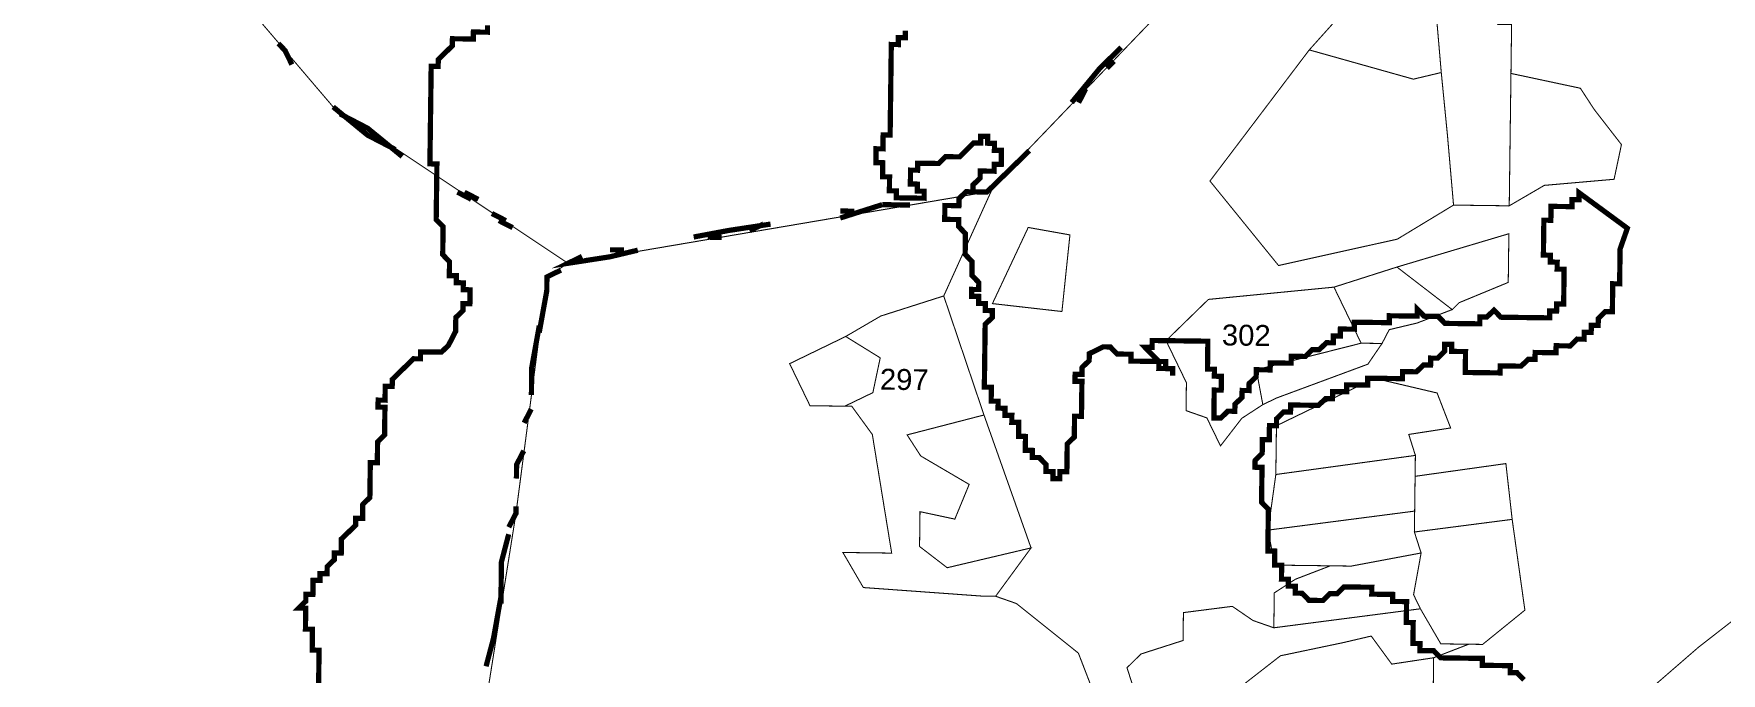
# Model space of a CAD drawing. Header units: metres. Extents: x 259177 to 277314, y 2171367 to 2185445.
# Drawn here: x 265982 to 266943, y 2172185 to 2172549 of the extents above; entities that cross this region are included whole.
import ezdxf

# ---------------------------------------------------------------- set-up
doc = ezdxf.new("R2010")
doc.units = ezdxf.units.M
doc.header["$MEASUREMENT"] = 0
for name, color, linetype in [('HAZARDS LINE', 1, 'Continuous'), ('SURVEY NO.', 7, 'Continuous'), ('SURVEY PLOT BOUNDARY', 35, 'Continuous'), ('VILLAGE BOUNDARY', 212, 'Continuous')]:
    doc.layers.add(name, color=color, linetype=linetype)
doc.styles.add('PDF Arial', font='arial.ttf')

# ---------------------------------------------------------------- blocks, each defined once
blk = doc.blocks.new('FEWEWFEWQT')
at = {"layer": 'HAZARDS LINE', "lineweight": 18, "const_width": 0.005}
for points in [[(282136.8304, 2174202.8158), (282136.8237, 2174202.8225), (282136.8171, 2174202.8225), (282136.8171, 2174202.8292), (282136.8104, 2174202.8292), (282136.8037, 2174202.8292), (282136.7971, 2174202.8292), (282136.7904, 2174202.8292), (282136.7904, 2174202.8358), (282136.7837, 2174202.8358), (282136.7771, 2174202.8358), (282136.7704, 2174202.8358), (282136.7637, 2174202.8358), (282136.7571, 2174202.8358), (282136.7504, 2174202.8358), (282136.7437, 2174202.8425), (282136.7371, 2174202.8425), (282136.7304, 2174202.8425), (282136.7304, 2174202.8492), (282136.7237, 2174202.8492), (282136.7237, 2174202.8558), (282136.7237, 2174202.8625), (282136.7237, 2174202.8692), (282136.7171, 2174202.8692), (282136.7171, 2174202.8759), (282136.7171, 2174202.8825), (282136.7171, 2174202.8892), (282136.7104, 2174202.8892), (282136.7037, 2174202.8892), (282136.7037, 2174202.8959), (282136.6971, 2174202.8959), (282136.6904, 2174202.8959), (282136.6837, 2174202.8959), (282136.6837, 2174202.9025), (282136.6771, 2174202.9025), (282136.6704, 2174202.9025), (282136.6637, 2174202.9025), (282136.6571, 2174202.9025), (282136.6504, 2174202.8959), (282136.6437, 2174202.8959), (282136.6371, 2174202.8892), (282136.6304, 2174202.8892), (282136.6237, 2174202.8892), (282136.6171, 2174202.8959), (282136.6104, 2174202.8959), (282136.6104, 2174202.9025), (282136.6037, 2174202.9025), (282136.6037, 2174202.9092), (282136.5971, 2174202.9092), (282136.5971, 2174202.9159), (282136.5971, 2174202.9225), (282136.5904, 2174202.9225), (282136.5904, 2174202.9292), (282136.5904, 2174202.9359), (282136.5837, 2174202.9359), (282136.5837, 2174202.9425), (282136.5837, 2174202.9492), (282136.5837, 2174202.9559), (282136.5837, 2174202.9625), (282136.5837, 2174202.9692), (282136.5837, 2174202.9759), (282136.5771, 2174202.9825), (282136.5771, 2174202.9892), (282136.5771, 2174202.9959), (282136.5771, 2174203.0025), (282136.5771, 2174203.0092), (282136.5771, 2174203.0159), (282136.5704, 2174203.0159), (282136.5704, 2174203.0225), (282136.5771, 2174203.0292), (282136.5771, 2174203.0359), (282136.5771, 2174203.0425), (282136.5837, 2174203.0425), (282136.5837, 2174203.0492), (282136.5837, 2174203.0559), (282136.5904, 2174203.0559), (282136.5904, 2174203.0625), (282136.5971, 2174203.0692), (282136.6037, 2174203.0692), (282136.6037, 2174203.0759), (282136.6104, 2174203.0759), (282136.6171, 2174203.0759), (282136.6237, 2174203.0759), (282136.6304, 2174203.0759), (282136.6371, 2174203.0825), (282136.6437, 2174203.0825), (282136.6437, 2174203.0892), (282136.6504, 2174203.0892), (282136.6571, 2174203.0892), (282136.6571, 2174203.0959), (282136.6637, 2174203.0959), (282136.6704, 2174203.0959), (282136.6771, 2174203.0959), (282136.6771, 2174203.1025), (282136.6837, 2174203.1025), (282136.6904, 2174203.1025), (282136.6971, 2174203.1025), (282136.7037, 2174203.1025), (282136.7104, 2174203.1025), (282136.7104, 2174203.1092), (282136.7171, 2174203.1092), (282136.7237, 2174203.1092), (282136.7304, 2174203.1159), (282136.7371, 2174203.1159), (282136.7371, 2174203.1225), (282136.7437, 2174203.1225), (282136.7504, 2174203.1292), (282136.7504, 2174203.1359), (282136.7571, 2174203.1359), (282136.7571, 2174203.1292), (282136.7637, 2174203.1292), (282136.7704, 2174203.1292), (282136.7704, 2174203.1225), (282136.7704, 2174203.1159), (282136.7704, 2174203.1092), (282136.7771, 2174203.1092), (282136.7837, 2174203.1092), (282136.7904, 2174203.1092), (282136.7971, 2174203.1092), (282136.8037, 2174203.1092), (282136.8037, 2174203.1159), (282136.8104, 2174203.1159), (282136.8171, 2174203.1159), (282136.8237, 2174203.1159), (282136.8304, 2174203.1225), (282136.837, 2174203.1225), (282136.837, 2174203.1292), (282136.8437, 2174203.1292), (282136.8504, 2174203.1292), (282136.857, 2174203.1292), (282136.857, 2174203.1359), (282136.8637, 2174203.1359), (282136.8704, 2174203.1359), (282136.877, 2174203.1425), (282136.8837, 2174203.1425), (282136.8837, 2174203.1492), (282136.8904, 2174203.1492), (282136.8904, 2174203.1559), (282136.897, 2174203.1559), (282136.897, 2174203.1625), (282136.9037, 2174203.1692), (282136.9104, 2174203.1692), (282136.9104, 2174203.1759), (282136.9104, 2174203.1825), (282136.9104, 2174203.1892), (282136.9104, 2174203.1959), (282136.917, 2174203.1959), (282136.917, 2174203.2025), (282136.917, 2174203.2092), (282136.917, 2174203.2159), (282136.917, 2174203.2225), (282136.917, 2174203.2292), (282136.9237, 2174203.2492), (282136.877, 2174203.2826), (282136.877, 2174203.2759), (282136.8704, 2174203.2759), (282136.8704, 2174203.2692), (282136.8637, 2174203.2692), (282136.857, 2174203.2692), (282136.8504, 2174203.2692), (282136.8504, 2174203.2625), (282136.8504, 2174203.2559), (282136.8437, 2174203.2559), (282136.8437, 2174203.2492), (282136.8437, 2174203.2425), (282136.8437, 2174203.2359), (282136.8437, 2174203.2292), (282136.8437, 2174203.2225), (282136.8504, 2174203.2225), (282136.8504, 2174203.2159), (282136.857, 2174203.2159), (282136.857, 2174203.2092), (282136.8637, 2174203.2092), (282136.8637, 2174203.2025), (282136.8637, 2174203.1959), (282136.8637, 2174203.1892), (282136.8637, 2174203.1825), (282136.8637, 2174203.1759), (282136.857, 2174203.1759), (282136.857, 2174203.1692), (282136.8504, 2174203.1692), (282136.8504, 2174203.1625), (282136.8437, 2174203.1625), (282136.837, 2174203.1625), (282136.8304, 2174203.1625), (282136.8237, 2174203.1625), (282136.8171, 2174203.1625), (282136.8104, 2174203.1625), (282136.8037, 2174203.1625), (282136.7971, 2174203.1692), (282136.7904, 2174203.1625), (282136.7837, 2174203.1625), (282136.7837, 2174203.1559), (282136.7771, 2174203.1559), (282136.7704, 2174203.1559), (282136.7637, 2174203.1559), (282136.7571, 2174203.1559), (282136.7504, 2174203.1559), (282136.7437, 2174203.1625), (282136.7371, 2174203.1625), (282136.7304, 2174203.1625), (282136.7237, 2174203.1692), (282136.7237, 2174203.1625), (282136.7171, 2174203.1625), (282136.7104, 2174203.1625), (282136.7037, 2174203.1625), (282136.6971, 2174203.1625), (282136.6971, 2174203.1559), (282136.6904, 2174203.1559), (282136.6837, 2174203.1559), (282136.6771, 2174203.1559), (282136.6704, 2174203.1559), (282136.6637, 2174203.1559), (282136.6637, 2174203.1492), (282136.6571, 2174203.1492), (282136.6504, 2174203.1492), (282136.6504, 2174203.1425), (282136.6437, 2174203.1425), (282136.6437, 2174203.1359), (282136.6371, 2174203.1359), (282136.6304, 2174203.1292), (282136.6237, 2174203.1292), (282136.6171, 2174203.1225), (282136.6104, 2174203.1225), (282136.6037, 2174203.1225), (282136.6037, 2174203.1159), (282136.5971, 2174203.1159), (282136.5904, 2174203.1159), (282136.5837, 2174203.1159), (282136.5837, 2174203.1092), (282136.5771, 2174203.1092), (282136.5704, 2174203.1092), (282136.5704, 2174203.1025), (282136.5637, 2174203.0959), (282136.5637, 2174203.0892), (282136.5571, 2174203.0892), (282136.5571, 2174203.0825), (282136.5504, 2174203.0759), (282136.5504, 2174203.0692), (282136.5437, 2174203.0692), (282136.5371, 2174203.0625), (282136.5304, 2174203.0625), (282136.5304, 2174203.0692), (282136.5304, 2174203.0759), (282136.5304, 2174203.0825), (282136.5304, 2174203.0892), (282136.5371, 2174203.0892), (282136.5371, 2174203.0959), (282136.5371, 2174203.1025), (282136.5304, 2174203.1025), (282136.5304, 2174203.1092), (282136.5237, 2174203.1092), (282136.5237, 2174203.1159), (282136.5237, 2174203.1225), (282136.5237, 2174203.1292), (282136.5237, 2174203.1359), (282136.5171, 2174203.1359), (282136.5104, 2174203.1359), (282136.5037, 2174203.1359), (282136.4971, 2174203.1359), (282136.4904, 2174203.1359), (282136.4771, 2174203.1359), (282136.4704, 2174203.1359), (282136.4704, 2174203.1292), (282136.4637, 2174203.1292), (282136.4704, 2174203.1225), (282136.4771, 2174203.1159), (282136.4837, 2174203.1159), (282136.4837, 2174203.1092), (282136.4904, 2174203.1092), (282136.4904, 2174203.1025), (282136.4904, 2174203.1092), (282136.4837, 2174203.1092), (282136.4771, 2174203.1092), (282136.4771, 2174203.1159), (282136.4704, 2174203.1159), (282136.4637, 2174203.1159), (282136.4571, 2174203.1159), (282136.4504, 2174203.1159), (282136.4504, 2174203.1225), (282136.4437, 2174203.1225), (282136.4371, 2174203.1225), (282136.4304, 2174203.1292), (282136.4237, 2174203.1292), (282136.4104, 2174203.1225), (282136.4104, 2174203.1159), (282136.4037, 2174203.1092), (282136.4037, 2174203.1025), (282136.3971, 2174203.1025), (282136.3971, 2174203.0959), (282136.4037, 2174203.0959), (282136.4037, 2174203.0892), (282136.4037, 2174203.0825), (282136.4037, 2174203.0759), (282136.4037, 2174203.0692), (282136.4037, 2174203.0625), (282136.3971, 2174203.0625), (282136.3971, 2174203.0559), (282136.3971, 2174203.0492), (282136.3971, 2174203.0425), (282136.3904, 2174203.0359), (282136.3904, 2174203.0292), (282136.3904, 2174203.0225), (282136.3904, 2174203.0159), (282136.3904, 2174203.0092), (282136.3837, 2174203.0092), (282136.3837, 2174203.0025), (282136.3771, 2174203.0025), (282136.3771, 2174203.0092), (282136.3704, 2174203.0092), (282136.3704, 2174203.0159), (282136.3638, 2174203.0225), (282136.3571, 2174203.0225), (282136.3571, 2174203.0292), (282136.3504, 2174203.0292), (282136.3504, 2174203.0359), (282136.3504, 2174203.0425), (282136.3438, 2174203.0425), (282136.3438, 2174203.0492), (282136.3438, 2174203.0559), (282136.3371, 2174203.0559), (282136.3371, 2174203.0625), (282136.3304, 2174203.0625), (282136.3304, 2174203.0692), (282136.3238, 2174203.0692), (282136.3238, 2174203.0759), (282136.3171, 2174203.0759), (282136.3171, 2174203.0825), (282136.3171, 2174203.0892), (282136.3104, 2174203.0892), (282136.3104, 2174203.0959), (282136.3104, 2174203.1025), (282136.3104, 2174203.1092), (282136.3104, 2174203.1159), (282136.3104, 2174203.1225), (282136.3104, 2174203.1292), (282136.3104, 2174203.1359), (282136.3104, 2174203.1425), (282136.3104, 2174203.1492), (282136.3171, 2174203.1559), (282136.3171, 2174203.1625), (282136.3104, 2174203.1625), (282136.3104, 2174203.1692), (282136.3038, 2174203.1692), (282136.3038, 2174203.1759), (282136.2971, 2174203.1759), (282136.2971, 2174203.1825), (282136.3038, 2174203.1825), (282136.3038, 2174203.1892), (282136.2971, 2174203.1959), (282136.2971, 2174203.2025), (282136.2971, 2174203.2092), (282136.2904, 2174203.2159), (282136.2904, 2174203.2225), (282136.2904, 2174203.2292), (282136.2904, 2174203.2359), (282136.2838, 2174203.2425), (282136.2838, 2174203.2492), (282136.2771, 2174203.2492), (282136.2704, 2174203.2492), (282136.2704, 2174203.2559), (282136.2704, 2174203.2625), (282136.2771, 2174203.2625), (282136.2838, 2174203.2625), (282136.2838, 2174203.2692), (282136.2904, 2174203.2759), (282136.2971, 2174203.2759), (282136.2971, 2174203.2826), (282136.3038, 2174203.2892), (282136.3038, 2174203.2959), (282136.3104, 2174203.2959), (282136.3171, 2174203.2959), (282136.3171, 2174203.3026), (282136.3238, 2174203.3026), (282136.3238, 2174203.3092), (282136.3238, 2174203.3159), (282136.3171, 2174203.3159), (282136.3171, 2174203.3226), (282136.3104, 2174203.3226), (282136.3104, 2174203.3292), (282136.3038, 2174203.3292), (282136.3038, 2174203.3226), (282136.2971, 2174203.3226), (282136.2904, 2174203.3159), (282136.2838, 2174203.3092), (282136.2771, 2174203.3092), (282136.2704, 2174203.3092), (282136.2638, 2174203.3026), (282136.2571, 2174203.3026), (282136.2504, 2174203.3026), (282136.2438, 2174203.3026), (282136.2438, 2174203.2959), (282136.2371, 2174203.2959), (282136.2371, 2174203.2892), (282136.2371, 2174203.2826), (282136.2438, 2174203.2826), (282136.2438, 2174203.2759), (282136.2504, 2174203.2759), (282136.2504, 2174203.2692), (282136.2438, 2174203.2692), (282136.2371, 2174203.2692), (282136.2304, 2174203.2692), (282136.2238, 2174203.2692), (282136.2238, 2174203.2759), (282136.2171, 2174203.2759), (282136.2171, 2174203.2826), (282136.2171, 2174203.2892), (282136.2104, 2174203.2892), (282136.2104, 2174203.2959), (282136.2104, 2174203.3026), (282136.2038, 2174203.3026), (282136.2038, 2174203.3092), (282136.2038, 2174203.3159), (282136.2104, 2174203.3159), (282136.2104, 2174203.3226), (282136.2104, 2174203.3292), (282136.2171, 2174203.3292), (282136.2171, 2174203.3359), (282136.2171, 2174203.3426), (282136.2171, 2174203.3492), (282136.2171, 2174203.3559), (282136.2171, 2174203.3626), (282136.2171, 2174203.3692), (282136.2171, 2174203.3759), (282136.2171, 2174203.3826), (282136.2171, 2174203.3892), (282136.2171, 2174203.3959), (282136.2171, 2174203.4026), (282136.2171, 2174203.4092), (282136.2171, 2174203.4159), (282136.2238, 2174203.4159), (282136.2238, 2174203.4226), (282136.2304, 2174203.4226), (282136.2304, 2174203.4292)], [(282135.8305, 2174203.4292), (282135.8305, 2174203.4226), (282135.8238, 2174203.4226), (282135.8171, 2174203.4226), (282135.8171, 2174203.4159), (282135.8105, 2174203.4159), (282135.8038, 2174203.4159), (282135.7971, 2174203.4159), (282135.7971, 2174203.4092), (282135.7905, 2174203.4026), (282135.7838, 2174203.3959), (282135.7838, 2174203.3892), (282135.7771, 2174203.3892), (282135.7771, 2174203.2959), (282135.7838, 2174203.2959), (282135.7838, 2174203.2425), (282135.7905, 2174203.2359), (282135.7905, 2174203.2092), (282135.7971, 2174203.2025), (282135.7971, 2174203.1892), (282135.8038, 2174203.1892), (282135.8038, 2174203.1825), (282135.8105, 2174203.1825), (282135.8105, 2174203.1759), (282135.8171, 2174203.1759), (282135.8171, 2174203.1625), (282135.8105, 2174203.1625), (282135.8105, 2174203.1559), (282135.8038, 2174203.1492), (282135.8038, 2174203.1359), (282135.7971, 2174203.1225), (282135.7905, 2174203.1159), (282135.7705, 2174203.1159), (282135.7705, 2174203.1092), (282135.7638, 2174203.1092), (282135.7571, 2174203.1025), (282135.7505, 2174203.0959), (282135.7438, 2174203.0892), (282135.7438, 2174203.0825), (282135.7371, 2174203.0825), (282135.7371, 2174203.0692), (282135.7305, 2174203.0692), (282135.7305, 2174203.0625), (282135.7371, 2174203.0625), (282135.7371, 2174203.0359), (282135.7305, 2174203.0292), (282135.7305, 2174203.0092), (282135.7238, 2174203.0092), (282135.7238, 2174202.9759), (282135.7171, 2174202.9692), (282135.7171, 2174202.9559), (282135.7105, 2174202.9559), (282135.7105, 2174202.9492), (282135.7038, 2174202.9425), (282135.6971, 2174202.9359), (282135.6971, 2174202.9225), (282135.6905, 2174202.9225), (282135.6905, 2174202.9159), (282135.6838, 2174202.9092), (282135.6838, 2174202.9025), (282135.6771, 2174202.9025), (282135.6771, 2174202.8959), (282135.6705, 2174202.8959), (282135.6705, 2174202.8825), (282135.6638, 2174202.8825), (282135.6638, 2174202.8759), (282135.6571, 2174202.8692), (282135.6638, 2174202.8692), (282135.6638, 2174202.8492), (282135.6705, 2174202.8492), (282135.6705, 2174202.8292), (282135.6771, 2174202.8292), (282135.6771, 2174202.7892)]]:
    blk.add_lwpolyline(points, dxfattribs=at)
at = {"layer": 'SURVEY PLOT BOUNDARY', "lineweight": 18, "const_width": 0.001}
for points in [[(282135.2172, 2174203.8759), (282135.4438, 2174203.7426), (282135.5438, 2174203.5092), (282135.6838, 2174203.3492), (282135.9105, 2174203.2025), (282135.8905, 2174203.1892), (282135.8638, 2174202.9625), (282135.8105, 2174202.5958), (282135.9105, 2174202.5092), (282135.9638, 2174202.3958), (282136.0038, 2174202.3225), (282135.8571, 2174202.3291), (282135.8838, 2174202.2491), (282135.9238, 2174202.1425), (282135.9504, 2174202.0624), (282135.9504, 2174202.0558), (282135.9638, 2174202.0224), (282135.9504, 2174201.9891), (282135.8371, 2174201.9291), (282135.6505, 2174201.9424), (282135.4905, 2174201.9558), (282135.4438, 2174201.8958), (282135.3705, 2174201.7824)], [(282136.5104, 2174203.4892), (282136.3171, 2174203.2826), (282136.3104, 2174203.2759), (282135.9105, 2174203.2025), (282135.6838, 2174203.3492), (282135.5438, 2174203.5092)], [(282137.0304, 2174202.8759), (282136.997, 2174202.8492), (282136.937, 2174202.7958)], [(282136.4304, 2174202.7692), (282136.4037, 2174202.8358), (282136.3438, 2174202.8825), (282136.3238, 2174202.8892), (282136.3571, 2174202.9359), (282136.3104, 2174203.0625), (282136.2704, 2174203.1759), (282136.3171, 2174203.2826), (282136.5104, 2174203.4892)], [(282136.6637, 2174203.4692), (282136.6171, 2174203.4159), (282136.5237, 2174203.2892), (282136.5904, 2174203.2092), (282136.7037, 2174203.2359), (282136.7571, 2174203.2692), (282136.8104, 2174203.2692), (282136.8437, 2174203.2892), (282136.9104, 2174203.2959), (282136.917, 2174203.3292), (282136.8904, 2174203.3626), (282136.877, 2174203.3826), (282136.8104, 2174203.3959), (282136.8104, 2174203.4426)], [(282135.8105, 2174202.5958), (282135.8638, 2174202.9625), (282135.8905, 2174203.1892), (282135.9105, 2174203.2025), (282136.3104, 2174203.2759), (282136.3171, 2174203.2826), (282136.2704, 2174203.1759), (282136.2104, 2174203.1559), (282136.1771, 2174203.1359), (282136.1238, 2174203.1092), (282136.1438, 2174203.0692), (282136.1771, 2174203.0692), (282136.1838, 2174203.0692), (282136.2038, 2174203.0425), (282136.2238, 2174202.9292), (282136.1771, 2174202.9292), (282136.1971, 2174202.8959), (282136.3104, 2174202.8892), (282136.3238, 2174202.8892), (282136.3438, 2174202.8825), (282136.4037, 2174202.8358), (282136.4304, 2174202.7692)], [(282136.7437, 2174202.8092), (282136.7437, 2174202.8358), (282136.7771, 2174202.8492), (282136.7904, 2174202.8492), (282136.8304, 2174202.8825), (282136.8171, 2174202.9692), (282136.8104, 2174203.0225), (282136.7237, 2174203.0092), (282136.7237, 2174203.0292), (282136.7171, 2174203.0492), (282136.7571, 2174203.0559), (282136.7437, 2174203.0892), (282136.6837, 2174203.1025), (282136.5904, 2174203.0559), (282136.5904, 2174203.0092), (282136.5837, 2174202.9559), (282136.5904, 2174202.9225), (282136.6437, 2174202.9225), (282136.6104, 2174202.9092), (282136.5904, 2174202.8959), (282136.5904, 2174202.8625), (282136.5704, 2174202.8692), (282136.5504, 2174202.8825), (282136.5037, 2174202.8759), (282136.5037, 2174202.8492), (282136.4637, 2174202.8358), (282136.4504, 2174202.8225), (282136.4704, 2174202.7625)]]:
    blk.add_lwpolyline(points, dxfattribs=at)
for points in [[(282136.7437, 2174203.3959), (282136.7171, 2174203.3892), (282136.6171, 2174203.4159), (282136.6637, 2174203.4692), (282136.6504, 2174203.5026), (282136.6971, 2174203.5826), (282136.7371, 2174203.5692), (282136.7971, 2174203.5426), (282136.7904, 2174203.5359), (282136.7371, 2174203.4626)], [(282136.8104, 2174203.4426), (282136.8104, 2174203.3959), (282136.8104, 2174203.2692), (282136.7571, 2174203.2692), (282136.7504, 2174203.3359), (282136.7437, 2174203.3959), (282136.7371, 2174203.4626), (282136.7904, 2174203.5359), (282136.7971, 2174203.4426)], [(282136.7437, 2174203.3959), (282136.7504, 2174203.3359), (282136.7571, 2174203.2692), (282136.7037, 2174203.2359), (282136.5904, 2174203.2092), (282136.5237, 2174203.2892), (282136.6171, 2174203.4159), (282136.7171, 2174203.3892)], [(282136.8104, 2174203.2692), (282136.8104, 2174203.3959), (282136.877, 2174203.3826), (282136.8904, 2174203.3626), (282136.917, 2174203.3292), (282136.9104, 2174203.2959), (282136.8437, 2174203.2892)], [(282136.3904, 2174203.2359), (282136.3504, 2174203.2425), (282136.3171, 2174203.1692), (282136.3837, 2174203.1625)], [(282136.3904, 2174203.2359), (282136.3837, 2174203.1625), (282136.3171, 2174203.1692), (282136.3504, 2174203.2425)], [(282136.7037, 2174203.2092), (282136.6437, 2174203.1892), (282136.5237, 2174203.1759), (282136.4837, 2174203.1359), (282136.5037, 2174203.0959), (282136.5037, 2174203.0692), (282136.5237, 2174203.0625), (282136.5371, 2174203.0359), (282136.5571, 2174203.0625), (282136.5771, 2174203.0759), (282136.5904, 2174203.0825), (282136.6771, 2174203.1159), (282136.6904, 2174203.1359), (282136.6971, 2174203.1492), (282136.7237, 2174203.1559), (282136.7571, 2174203.1692), (282136.7637, 2174203.1759), (282136.8104, 2174203.1959), (282136.8104, 2174203.2425)], [(282136.7571, 2174203.1692), (282136.7037, 2174203.2092), (282136.8104, 2174203.2425), (282136.8104, 2174203.1959), (282136.7637, 2174203.1759)], [(282136.6704, 2174203.1359), (282136.6437, 2174203.1892), (282136.7037, 2174203.2092), (282136.7571, 2174203.1692), (282136.7237, 2174203.1559), (282136.6971, 2174203.1492), (282136.6904, 2174203.1359)], [(282136.3104, 2174203.0625), (282136.2371, 2174203.0425), (282136.2504, 2174203.0225), (282136.2971, 2174202.9959), (282136.2838, 2174202.9625), (282136.2504, 2174202.9692), (282136.2504, 2174202.9359), (282136.2771, 2174202.9159), (282136.3571, 2174202.9359), (282136.3238, 2174202.8892), (282136.3104, 2174202.8892), (282136.1971, 2174202.8959), (282136.1771, 2174202.9292), (282136.2238, 2174202.9292), (282136.2038, 2174203.0425), (282136.1838, 2174203.0692), (282136.1771, 2174203.0692), (282136.2038, 2174203.0825), (282136.2104, 2174203.1159), (282136.1771, 2174203.1359), (282136.2104, 2174203.1559), (282136.2704, 2174203.1759)], [(282136.6704, 2174203.1359), (282136.5704, 2174203.1092), (282136.5771, 2174203.0759), (282136.5571, 2174203.0625), (282136.5371, 2174203.0359), (282136.5237, 2174203.0625), (282136.5037, 2174203.0692), (282136.5037, 2174203.0959), (282136.4837, 2174203.1359), (282136.5237, 2174203.1759), (282136.6437, 2174203.1892)], [(282136.1771, 2174203.0692), (282136.1438, 2174203.0692), (282136.1238, 2174203.1092), (282136.1771, 2174203.1359), (282136.2104, 2174203.1159), (282136.2038, 2174203.0825)], [(282136.5771, 2174203.0759), (282136.5704, 2174203.1092), (282136.6704, 2174203.1359), (282136.6904, 2174203.1359), (282136.6771, 2174203.1159), (282136.5904, 2174203.0825)], [(282136.7237, 2174203.0292), (282136.5904, 2174203.0092), (282136.5904, 2174203.0559), (282136.6837, 2174203.1025), (282136.7437, 2174203.0892), (282136.7571, 2174203.0559), (282136.7171, 2174203.0492)], [(282136.3104, 2174203.0625), (282136.3571, 2174202.9359), (282136.2771, 2174202.9159), (282136.2504, 2174202.9359), (282136.2504, 2174202.9692), (282136.2838, 2174202.9625), (282136.2971, 2174202.9959), (282136.2504, 2174203.0225), (282136.2371, 2174203.0425)], [(282136.7237, 2174203.0092), (282136.7237, 2174202.9759), (282136.5837, 2174202.9559), (282136.5904, 2174203.0092), (282136.7237, 2174203.0292)], [(282136.8171, 2174202.9692), (282136.7237, 2174202.9559), (282136.7237, 2174202.9759), (282136.7237, 2174203.0092), (282136.8104, 2174203.0225)], [(282136.7237, 2174202.9559), (282136.7304, 2174202.9359), (282136.6637, 2174202.9225), (282136.6437, 2174202.9225), (282136.5904, 2174202.9225), (282136.5837, 2174202.9559), (282136.7237, 2174202.9759)], [(282136.7771, 2174202.8492), (282136.7504, 2174202.8492), (282136.7304, 2174202.8825), (282136.7237, 2174202.8959), (282136.7304, 2174202.9359), (282136.7237, 2174202.9559), (282136.8171, 2174202.9692), (282136.8304, 2174202.8825), (282136.7904, 2174202.8492)], [(282136.7304, 2174202.8825), (282136.5904, 2174202.8625), (282136.5904, 2174202.8959), (282136.6104, 2174202.9092), (282136.6437, 2174202.9225), (282136.6637, 2174202.9225), (282136.7304, 2174202.9359), (282136.7237, 2174202.8959)], [(282137.0904, 2174202.7825), (282137.057, 2174202.7758), (282137.0437, 2174202.7625), (282136.997, 2174202.7492), (282136.9637, 2174202.7558), (282136.9237, 2174202.7758), (282136.937, 2174202.7958), (282136.997, 2174202.8492), (282137.0304, 2174202.8759), (282137.0637, 2174202.8892)], [(282136.5904, 2174202.8625), (282136.7304, 2174202.8825), (282136.7504, 2174202.8492), (282136.7771, 2174202.8492), (282136.7437, 2174202.8358), (282136.7037, 2174202.8292), (282136.6837, 2174202.8558), (282136.6571, 2174202.8492), (282136.5971, 2174202.8358), (282136.5304, 2174202.7825), (282136.4704, 2174202.7625), (282136.4504, 2174202.8225), (282136.4637, 2174202.8358), (282136.5037, 2174202.8492), (282136.5037, 2174202.8759), (282136.5504, 2174202.8825), (282136.5704, 2174202.8692)], [(282136.7437, 2174202.8358), (282136.7437, 2174202.8092), (282136.7437, 2174202.7692), (282136.5837, 2174202.7892), (282136.5504, 2174202.7625), (282136.4837, 2174202.7425), (282136.4704, 2174202.7625), (282136.5304, 2174202.7825), (282136.5971, 2174202.8358), (282136.6571, 2174202.8492), (282136.6837, 2174202.8558), (282136.7037, 2174202.8292)]]:
    blk.add_lwpolyline(points, close=True, dxfattribs=at)
at = {"layer": 'VILLAGE BOUNDARY', "const_width": 0.005}
for points in [[(282136.4371, 2174203.4159), (282136.4171, 2174203.3959), (282136.3904, 2174203.3626)], [(282135.6438, 2174203.3892), (282135.6371, 2174203.4026), (282135.6305, 2174203.4092)], [(282136.4237, 2174203.3959), (282136.4304, 2174203.4026)], [(282136.3971, 2174203.3626), (282136.4037, 2174203.3759)], [(282135.7438, 2174203.3092), (282135.7171, 2174203.3226), (282135.6838, 2174203.3492)], [(282135.6905, 2174203.3426), (282135.7171, 2174203.3292), (282135.7505, 2174203.3026)], [(282136.2904, 2174203.2759), (282136.3104, 2174203.2759), (282136.3171, 2174203.2826), (282136.3504, 2174203.3159)], [(282136.3438, 2174203.3092), (282136.3371, 2174203.3026)], [(282135.8171, 2174203.2625), (282135.8038, 2174203.2692)], [(282135.8105, 2174203.2692), (282135.8238, 2174203.2625)], [(282136.3171, 2174203.2826), (282136.3104, 2174203.2759), (282136.3038, 2174203.2759)], [(282136.2104, 2174203.2625), (282136.1704, 2174203.2492)], [(282136.1704, 2174203.2559), (282136.1838, 2174203.2559)], [(282136.2371, 2174203.2625), (282136.2104, 2174203.2625), (282136.2238, 2174203.2625)], [(282135.8505, 2174203.2425), (282135.8371, 2174203.2492)], [(282135.8438, 2174203.2425), (282135.8571, 2174203.2359)], [(282136.0304, 2174203.2292), (282136.0638, 2174203.2359), (282136.1038, 2174203.2425)], [(282136.0971, 2174203.2425), (282136.0838, 2174203.2359)], [(282136.0571, 2174203.2292), (282136.0438, 2174203.2292)], [(282135.9771, 2174203.2159), (282135.9504, 2174203.2092), (282135.9105, 2174203.2025), (282135.9238, 2174203.2092)], [(282135.9504, 2174203.2159), (282135.9638, 2174203.2159)], [(282135.9038, 2174203.1959), (282135.8905, 2174203.1892), (282135.8905, 2174203.1759), (282135.8838, 2174203.1359)], [(282135.8771, 2174203.0759), (282135.8771, 2174203.1025), (282135.8838, 2174203.1425)], [(282135.8771, 2174203.0625), (282135.8705, 2174203.0492)], [(282135.8638, 2174202.9959), (282135.8638, 2174203.0092), (282135.8705, 2174203.0225)], [(282135.8571, 2174202.9492), (282135.8638, 2174202.9625), (282135.8638, 2174202.9692)], [(282135.8571, 2174202.9425), (282135.8505, 2174202.9159), (282135.8505, 2174202.8759)], [(282135.8371, 2174202.8158), (282135.8438, 2174202.8425), (282135.8505, 2174202.8825)]]:
    blk.add_lwpolyline(points, dxfattribs=at)
at = {"layer": 'SURVEY NO.', "char_height": 0.02, "attachment_point": 7, "style": 'PDF Arial'}
for s, insert in [('302', (282136.5371, 2174203.1318)), ('297', (282136.2104, 2174203.0852))]:
    blk.add_mtext(s, dxfattribs=dict(at, insert=insert))

msp = doc.modelspace()

# ---------------------------------------------------------------- block references
at = {"xscale": 594.7216958835667, "yscale": 594.7216958835667, "zscale": 594.7216958835667, "rotation": 359.254356221976}
msp.add_blockref('FEWEWFEWQT', (-184338996.59, -1288580324.59), dxfattribs=at)

doc.saveas('drawing.dxf')
